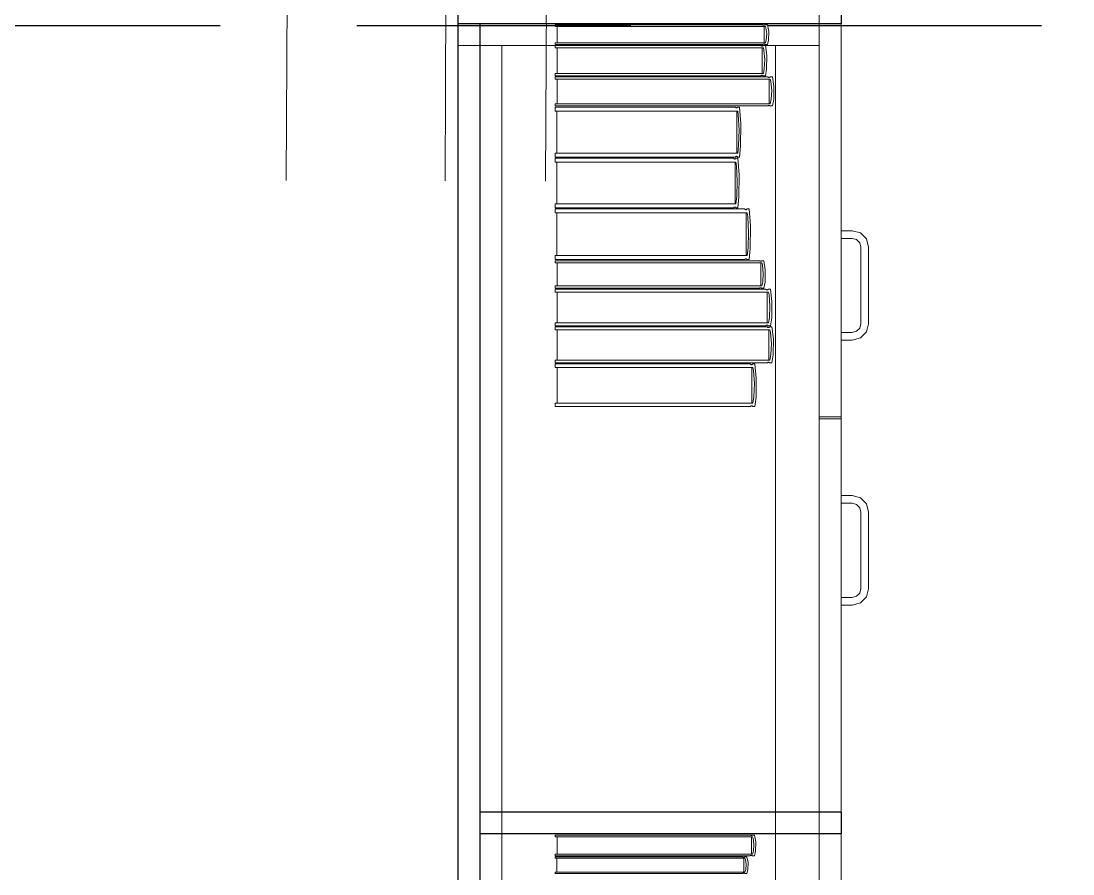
# Model space of a CAD drawing. Header units: inches. Extents: x -19 to 5698, y -728 to 92.
# Drawn here: x 291.912 to 292.872, y 18.167 to 18.946 of the extents above; entities that cross this region are included whole.
import ezdxf

# ---------------------------------------------------------------- set-up
doc = ezdxf.new("R2010")
doc.units = ezdxf.units.IN
doc.header["$MEASUREMENT"] = 0
doc.set_wipeout_variables(frame=1)
for name, pattern in [('HIDDEN', [0.375, 0.25, -0.125]), ('RAYITAS', [0.375, 0.25, -0.125]), ('Wipeout_Contour', [1, 0, -1])]:
    doc.linetypes.add(name, pattern=pattern)
for name, color, linetype, lineweight in [('00 conduct tomacorr', 120, 'HIDDEN', 30), ('T-TECHO-E', 150, 'Continuous', 20), ('TOMACORRIENTE', 22, 'RAYITAS', 9)]:
    doc.layers.add(name, color=color, linetype=linetype, lineweight=lineweight)
doc.layers.add('Interior - Mobiliario', color=7, linetype='Continuous')

# ---------------------------------------------------------------- blocks, each defined once
blk = doc.blocks.new('a')
at = {"layer": 'TOMACORRIENTE', "ltscale": 0.05}
h = blk.add_hatch(color=4, dxfattribs=at)
edge = h.paths.add_edge_path()
edge.add_arc((0, 0.0752), 0.02106, 0, 360)
at = {"layer": 'TOMACORRIENTE', "color": 4}
for p, q in [((-0.14553, 0.09625), (-0.0515, 0.09625)), ((-0.09851, 0.09625), (-0.09851, -0.09657)), ((0, 0.09625), (0, -0.09625)), ((0.06232, -0.09625), (0.06232, 0.09625))]:
    blk.add_line(p, q, dxfattribs=at)
blk.add_circle((0, 0.0752), 0.02106, dxfattribs=at)
blk = doc.blocks.new('CABLE 3FACE')
at = {"layer": 'T-TECHO-E', "rotation": 59.94170052614085}
blk.add_blockref('a', (0, 0), dxfattribs=at)

msp = doc.modelspace()

# ---------------------------------------------------------------- linework, layer by layer
at = {"layer": 'Interior - Mobiliario', "color": 175, "linetype": 'Continuous', "lineweight": 13}
for p, q in [((292.33073, 18.94376), (292.33073, 17.48376)), ((292.64073, 18.94376), (292.33073, 18.94376)), ((292.64073, 17.48376), (292.64073, 18.94376)), ((292.59283, 18.93449), (292.59234, 18.92899)), ((292.59444, 18.92881), (292.59469, 18.9368)), ((292.60073, 18.92376), (292.35073, 18.92376)), ((292.59144, 18.92632), (292.39938, 18.92632)), ((292.39938, 18.92632), (292.39938, 18.92489)), ((292.39938, 18.92489), (292.58913, 18.92489)), ((292.58733, 18.92389), (292.39938, 18.92389)), ((292.39938, 18.92389), (292.39938, 18.92167)), ((292.58743, 18.92378), (292.58733, 18.92389)), ((292.58767, 18.92361), (292.58743, 18.92378)), ((292.58913, 18.92489), (292.58929, 18.92498)), ((292.58929, 18.92498), (292.58954, 18.92508)), ((292.58945, 18.92389), (292.58929, 18.92374)), ((292.59154, 18.92389), (292.58945, 18.92389)), ((292.58954, 18.92508), (292.58981, 18.92515)), ((292.58981, 18.92515), (292.59009, 18.92519)), ((292.59009, 18.92519), (292.59037, 18.92518)), ((292.59037, 18.92518), (292.59066, 18.92514)), ((292.59066, 18.92514), (292.59092, 18.92506)), ((292.59092, 18.92506), (292.59117, 18.92496)), ((292.59117, 18.92496), (292.59127, 18.92489)), ((292.59127, 18.92489), (292.59338, 18.92489)), ((292.59234, 18.92899), (292.59144, 18.92632)), ((292.59283, 18.91466), (292.59154, 18.92389)), ((292.59338, 18.92489), (292.59444, 18.92881)), ((292.64073, 18.92376), (292.60073, 18.92376)), ((292.39938, 18.92167), (292.58962, 18.92167)), ((292.40131, 18.92167), (292.40131, 18.89843)), ((292.58794, 18.92349), (292.58767, 18.92361)), ((292.58822, 18.92343), (292.58794, 18.92349)), ((292.5885, 18.92342), (292.58822, 18.92343)), ((292.58878, 18.92347), (292.5885, 18.92342)), ((292.58866, 18.89843), (292.58866, 18.92167)), ((292.58905, 18.92358), (292.58878, 18.92347)), ((292.58929, 18.92374), (292.58905, 18.92358)), ((292.58962, 18.92167), (292.59019, 18.91957)), ((292.59019, 18.91957), (292.59099, 18.91109)), ((292.59259, 18.90229), (292.59283, 18.91466)), ((292.59099, 18.91109), (292.5905, 18.90257)), ((292.58962, 18.89843), (292.39938, 18.89843)), ((292.39938, 18.89843), (292.39938, 18.89622)), ((292.39938, 18.89622), (292.58733, 18.89622)), ((292.5936, 18.89522), (292.39938, 18.89522)), ((292.39938, 18.89522), (292.39938, 18.89309)), ((292.58733, 18.89622), (292.58748, 18.89637)), ((292.58748, 18.89637), (292.58773, 18.89652)), ((292.58773, 18.89652), (292.588, 18.89663)), ((292.588, 18.89663), (292.58828, 18.89668)), ((292.58828, 18.89668), (292.58856, 18.89667)), ((292.58856, 18.89667), (292.58884, 18.89661)), ((292.58884, 18.89661), (292.5891, 18.89649)), ((292.5891, 18.89649), (292.58935, 18.89632)), ((292.58935, 18.89632), (292.58945, 18.89622)), ((292.58945, 18.89622), (292.59154, 18.89622)), ((292.5905, 18.90257), (292.58962, 18.89843)), ((292.59154, 18.89622), (292.59259, 18.90229)), ((292.59371, 18.89511), (292.5936, 18.89522)), ((292.59396, 18.89495), (292.59371, 18.89511)), ((292.59424, 18.89484), (292.59396, 18.89495)), ((292.59564, 18.89508), (292.59538, 18.89492)), ((292.5958, 18.89522), (292.59564, 18.89508)), ((292.59796, 18.89522), (292.5958, 18.89522)), ((292.59929, 18.88636), (292.59796, 18.89522)), ((292.39938, 18.89309), (292.59597, 18.89309)), ((292.40137, 18.89309), (292.40137, 18.87077)), ((292.59452, 18.89478), (292.59424, 18.89484)), ((292.59482, 18.89477), (292.59452, 18.89478)), ((292.5951, 18.89482), (292.59482, 18.89477)), ((292.59498, 18.87077), (292.59498, 18.89309)), ((292.59538, 18.89492), (292.5951, 18.89482)), ((292.59597, 18.89309), (292.59656, 18.89108)), ((292.59656, 18.89108), (292.59739, 18.88293)), ((292.59905, 18.87447), (292.59929, 18.88636)), ((292.59739, 18.88293), (292.59689, 18.87475)), ((292.59597, 18.87077), (292.39938, 18.87077)), ((292.39938, 18.87077), (292.39938, 18.86865)), ((292.39938, 18.86865), (292.5936, 18.86865)), ((292.56418, 18.86765), (292.39938, 18.86765)), ((292.39938, 18.86765), (292.39938, 18.86399)), ((292.56427, 18.86747), (292.56418, 18.86765)), ((292.56448, 18.86719), (292.56427, 18.86747)), ((292.56472, 18.867), (292.56448, 18.86719)), ((292.56496, 18.86689), (292.56472, 18.867)), ((292.56521, 18.86688), (292.56496, 18.86689)), ((292.56545, 18.86697), (292.56521, 18.86688)), ((292.56569, 18.86714), (292.56545, 18.86697)), ((292.5659, 18.8674), (292.56569, 18.86714)), ((292.56604, 18.86765), (292.5659, 18.8674)), ((292.56788, 18.86765), (292.56604, 18.86765)), ((292.56901, 18.8524), (292.56788, 18.86765)), ((292.5936, 18.86865), (292.59376, 18.86879)), ((292.59376, 18.86879), (292.59402, 18.86894)), ((292.59402, 18.86894), (292.5943, 18.86904)), ((292.5943, 18.86904), (292.59459, 18.86909)), ((292.59459, 18.86909), (292.59488, 18.86908)), ((292.59488, 18.86908), (292.59517, 18.86902)), ((292.59517, 18.86902), (292.59544, 18.86891)), ((292.59544, 18.86891), (292.59569, 18.86875)), ((292.59569, 18.86875), (292.5958, 18.86865)), ((292.5958, 18.86865), (292.59796, 18.86865)), ((292.59689, 18.87475), (292.59597, 18.87077)), ((292.59796, 18.86865), (292.59905, 18.87447)), ((292.39938, 18.86399), (292.56619, 18.86399)), ((292.40107, 18.86399), (292.40107, 18.82558)), ((292.56535, 18.82558), (292.56535, 18.86399)), ((292.56619, 18.86399), (292.56669, 18.86052)), ((292.56669, 18.86052), (292.56739, 18.8465)), ((292.5688, 18.83195), (292.56901, 18.8524)), ((292.56739, 18.8465), (292.56696, 18.83243)), ((292.56696, 18.83243), (292.56619, 18.82558)), ((292.56788, 18.82192), (292.5688, 18.83195)), ((292.56619, 18.82558), (292.39938, 18.82558)), ((292.39938, 18.82558), (292.39938, 18.82192)), ((292.39938, 18.82192), (292.56418, 18.82192)), ((292.56264, 18.82092), (292.39938, 18.82092)), ((292.39938, 18.82092), (292.39938, 18.8173)), ((292.56274, 18.82074), (292.56264, 18.82092)), ((292.56295, 18.82047), (292.56274, 18.82074)), ((292.56318, 18.82028), (292.56295, 18.82047)), ((292.56342, 18.82017), (292.56318, 18.82028)), ((292.56366, 18.82016), (292.56342, 18.82017)), ((292.56391, 18.82025), (292.56366, 18.82016)), ((292.56414, 18.82042), (292.56391, 18.82025)), ((292.56435, 18.82068), (292.56414, 18.82042)), ((292.56418, 18.82192), (292.56432, 18.82216)), ((292.56432, 18.82216), (292.56453, 18.82243)), ((292.56449, 18.82092), (292.56435, 18.82068)), ((292.56631, 18.82092), (292.56449, 18.82092)), ((292.56453, 18.82243), (292.56477, 18.8226)), ((292.56477, 18.8226), (292.56501, 18.82268)), ((292.56501, 18.82268), (292.56526, 18.82267)), ((292.56526, 18.82267), (292.56551, 18.82257)), ((292.56551, 18.82257), (292.56574, 18.82238)), ((292.56574, 18.82238), (292.56595, 18.8221)), ((292.56595, 18.8221), (292.56604, 18.82192)), ((292.56604, 18.82192), (292.56788, 18.82192)), ((292.56743, 18.80582), (292.56631, 18.82092)), ((292.39938, 18.8173), (292.56464, 18.8173)), ((292.40105, 18.8173), (292.40105, 18.77926)), ((292.5638, 18.77926), (292.5638, 18.8173)), ((292.56464, 18.8173), (292.56513, 18.81386)), ((292.56513, 18.81386), (292.56583, 18.79998)), ((292.56583, 18.79998), (292.5654, 18.78604)), ((292.56722, 18.78557), (292.56743, 18.80582)), ((292.5654, 18.78604), (292.56464, 18.77926)), ((292.56631, 18.77564), (292.56722, 18.78557)), ((292.56464, 18.77926), (292.39938, 18.77926)), ((292.39938, 18.77926), (292.39938, 18.77564)), ((292.39938, 18.77564), (292.56264, 18.77564)), ((292.57269, 18.77464), (292.39938, 18.77464)), ((292.39938, 18.77464), (292.39938, 18.77093)), ((292.39938, 18.77093), (292.57481, 18.77093)), ((292.40116, 18.77093), (292.40116, 18.73203)), ((292.56264, 18.77564), (292.56278, 18.77588)), ((292.56278, 18.77588), (292.563, 18.77614)), ((292.563, 18.77614), (292.56323, 18.77631)), ((292.56323, 18.77631), (292.56347, 18.77639)), ((292.56347, 18.77639), (292.56372, 18.77638)), ((292.56372, 18.77638), (292.56396, 18.77628)), ((292.56396, 18.77628), (292.56419, 18.77609)), ((292.56419, 18.77609), (292.5644, 18.77581)), ((292.5644, 18.77581), (292.56449, 18.77564)), ((292.56449, 18.77564), (292.56631, 18.77564)), ((292.57279, 18.77446), (292.57269, 18.77464)), ((292.57301, 18.77417), (292.57279, 18.77446)), ((292.57326, 18.77398), (292.57301, 18.77417)), ((292.57351, 18.77387), (292.57326, 18.77398)), ((292.57377, 18.77386), (292.57351, 18.77387)), ((292.57403, 18.77395), (292.57377, 18.77386)), ((292.57392, 18.73203), (292.57392, 18.77093)), ((292.57428, 18.77412), (292.57403, 18.77395)), ((292.57451, 18.77439), (292.57428, 18.77412)), ((292.57465, 18.77464), (292.57451, 18.77439)), ((292.57658, 18.77464), (292.57465, 18.77464)), ((292.57481, 18.77093), (292.57533, 18.76742)), ((292.57777, 18.75919), (292.57658, 18.77464)), ((292.57533, 18.76742), (292.57607, 18.75322)), ((292.57607, 18.75322), (292.57562, 18.73897)), ((292.57755, 18.73848), (292.57777, 18.75919)), ((292.67073, 18.75476), (292.66073, 18.75476)), ((292.66073, 18.75476), (292.66073, 18.74776)), ((292.67823, 18.75275), (292.67073, 18.75476)), ((292.68372, 18.74726), (292.67823, 18.75275)), ((292.66073, 18.74776), (292.67073, 18.74776)), ((292.67073, 18.74776), (292.67473, 18.74668)), ((292.67473, 18.74668), (292.67766, 18.74376)), ((292.67766, 18.74376), (292.67873, 18.73976)), ((292.68573, 18.73976), (292.68372, 18.74726)), ((292.57481, 18.73203), (292.39938, 18.73203)), ((292.39938, 18.73203), (292.39938, 18.72833)), ((292.57562, 18.73897), (292.57481, 18.73203)), ((292.57658, 18.72833), (292.57755, 18.73848)), ((292.67873, 18.73976), (292.67873, 18.66976)), ((292.68573, 18.66976), (292.68573, 18.73976)), ((292.39938, 18.72833), (292.57269, 18.72833)), ((292.58596, 18.72733), (292.39938, 18.72733)), ((292.39938, 18.72733), (292.39938, 18.72532)), ((292.39938, 18.72532), (292.58824, 18.72532)), ((292.40129, 18.72532), (292.40129, 18.70427)), ((292.57269, 18.72833), (292.57284, 18.72858)), ((292.57284, 18.72858), (292.57306, 18.72884)), ((292.57306, 18.72884), (292.57331, 18.72902)), ((292.57331, 18.72902), (292.57357, 18.7291)), ((292.57357, 18.7291), (292.57383, 18.72909)), ((292.57383, 18.72909), (292.57409, 18.72898)), ((292.57409, 18.72898), (292.57433, 18.72879)), ((292.57433, 18.72879), (292.57455, 18.72851)), ((292.57455, 18.72851), (292.57465, 18.72833)), ((292.57465, 18.72833), (292.57658, 18.72833)), ((292.58606, 18.72723), (292.58596, 18.72733)), ((292.5863, 18.72708), (292.58606, 18.72723)), ((292.58657, 18.72697), (292.5863, 18.72708)), ((292.58684, 18.72691), (292.58657, 18.72697)), ((292.58712, 18.72691), (292.58684, 18.72691)), ((292.5874, 18.72695), (292.58712, 18.72691)), ((292.58728, 18.70427), (292.58728, 18.72532)), ((292.58767, 18.72705), (292.5874, 18.72695)), ((292.58791, 18.72719), (292.58767, 18.72705)), ((292.58807, 18.72733), (292.58791, 18.72719)), ((292.59014, 18.72733), (292.58807, 18.72733)), ((292.58824, 18.72532), (292.5888, 18.72342)), ((292.5888, 18.72342), (292.5896, 18.71574)), ((292.59142, 18.71897), (292.59014, 18.72733)), ((292.5896, 18.71574), (292.58911, 18.70803)), ((292.59119, 18.70776), (292.59142, 18.71897)), ((292.58824, 18.70427), (292.39938, 18.70427)), ((292.39938, 18.70427), (292.39938, 18.70227)), ((292.58911, 18.70803), (292.58824, 18.70427)), ((292.59014, 18.70227), (292.59119, 18.70776)), ((292.39938, 18.70227), (292.58596, 18.70227)), ((292.59187, 18.70127), (292.39938, 18.70127)), ((292.39938, 18.70127), (292.39938, 18.6986)), ((292.39938, 18.6986), (292.59422, 18.6986)), ((292.40135, 18.6986), (292.40135, 18.67054)), ((292.58596, 18.70227), (292.58611, 18.7024)), ((292.58611, 18.7024), (292.58636, 18.70255)), ((292.58636, 18.70255), (292.58663, 18.70264)), ((292.58663, 18.70264), (292.5869, 18.70269)), ((292.5869, 18.70269), (292.58718, 18.70268)), ((292.58718, 18.70268), (292.58746, 18.70262)), ((292.58746, 18.70262), (292.58772, 18.70252)), ((292.58772, 18.70252), (292.58796, 18.70237)), ((292.58796, 18.70237), (292.58807, 18.70227)), ((292.58807, 18.70227), (292.59014, 18.70227)), ((292.59198, 18.70114), (292.59187, 18.70127)), ((292.59222, 18.70094), (292.59198, 18.70114)), ((292.5925, 18.70079), (292.59222, 18.70094)), ((292.59278, 18.70072), (292.5925, 18.70079)), ((292.59307, 18.70071), (292.59278, 18.70072)), ((292.59336, 18.70077), (292.59307, 18.70071)), ((292.59323, 18.67054), (292.59323, 18.6986)), ((292.59363, 18.7009), (292.59336, 18.70077)), ((292.59388, 18.70109), (292.59363, 18.7009)), ((292.59405, 18.70127), (292.59388, 18.70109)), ((292.59619, 18.70127), (292.59405, 18.70127)), ((292.59422, 18.6986), (292.5948, 18.69606)), ((292.5948, 18.69606), (292.59562, 18.68582)), ((292.59751, 18.69013), (292.59619, 18.70127)), ((292.59562, 18.68582), (292.59512, 18.67555)), ((292.59726, 18.6752), (292.59751, 18.69013)), ((292.59512, 18.67555), (292.59422, 18.67054)), ((292.59619, 18.66787), (292.59726, 18.6752)), ((292.59422, 18.67054), (292.39938, 18.67054)), ((292.39938, 18.67054), (292.39938, 18.66787)), ((292.39938, 18.66787), (292.59187, 18.66787)), ((292.59315, 18.66687), (292.39938, 18.66687)), ((292.39938, 18.66687), (292.39938, 18.66424)), ((292.59187, 18.66787), (292.59203, 18.66805)), ((292.59203, 18.66805), (292.59228, 18.66824)), ((292.59228, 18.66824), (292.59256, 18.66837)), ((292.59256, 18.66837), (292.59284, 18.66843)), ((292.59284, 18.66843), (292.59313, 18.66842)), ((292.59313, 18.66842), (292.59342, 18.66835)), ((292.59326, 18.66674), (292.59315, 18.66687)), ((292.59351, 18.66655), (292.59326, 18.66674)), ((292.59342, 18.66835), (292.59369, 18.66821)), ((292.59378, 18.66641), (292.59351, 18.66655)), ((292.59369, 18.66821), (292.59394, 18.668)), ((292.59407, 18.66633), (292.59378, 18.66641)), ((292.59394, 18.668), (292.59405, 18.66787)), ((292.59405, 18.66787), (292.59619, 18.66787)), ((292.59436, 18.66632), (292.59407, 18.66633)), ((292.59465, 18.66638), (292.59436, 18.66632)), ((292.59492, 18.66651), (292.59465, 18.66638)), ((292.59518, 18.6667), (292.59492, 18.66651)), ((292.59534, 18.66687), (292.59518, 18.6667)), ((292.5975, 18.66687), (292.59534, 18.66687)), ((292.59883, 18.65591), (292.5975, 18.66687)), ((292.67766, 18.66576), (292.67473, 18.66283)), ((292.67873, 18.66976), (292.67766, 18.66576)), ((292.68372, 18.66226), (292.68573, 18.66976)), ((292.39938, 18.66424), (292.59551, 18.66424)), ((292.40137, 18.66424), (292.40137, 18.63663)), ((292.59452, 18.63663), (292.59452, 18.66424)), ((292.59551, 18.66424), (292.5961, 18.66175)), ((292.5961, 18.66175), (292.59693, 18.65167)), ((292.59858, 18.64121), (292.59883, 18.65591)), ((292.66073, 18.66176), (292.66073, 18.65476)), ((292.67073, 18.66176), (292.66073, 18.66176)), ((292.67473, 18.66283), (292.67073, 18.66176)), ((292.67073, 18.65476), (292.67823, 18.65676)), ((292.67823, 18.65676), (292.68372, 18.66226)), ((292.59693, 18.65167), (292.59643, 18.64156)), ((292.66073, 18.65476), (292.67073, 18.65476)), ((292.59551, 18.63663), (292.39938, 18.63663)), ((292.39938, 18.63663), (292.39938, 18.634)), ((292.59643, 18.64156), (292.59551, 18.63663)), ((292.5975, 18.634), (292.59858, 18.64121)), ((292.39938, 18.634), (292.59315, 18.634)), ((292.57791, 18.633), (292.39938, 18.633)), ((292.39938, 18.633), (292.39938, 18.62989)), ((292.39938, 18.62989), (292.58009, 18.62989)), ((292.40121, 18.62989), (292.40121, 18.59724)), ((292.57801, 18.63285), (292.57791, 18.633)), ((292.57824, 18.63262), (292.57801, 18.63285)), ((292.57849, 18.63245), (292.57824, 18.63262)), ((292.57876, 18.63236), (292.57849, 18.63245)), ((292.57903, 18.63235), (292.57876, 18.63236)), ((292.57929, 18.63242), (292.57903, 18.63235)), ((292.57918, 18.59724), (292.57918, 18.62989)), ((292.57955, 18.63257), (292.57929, 18.63242)), ((292.57978, 18.63279), (292.57955, 18.63257)), ((292.57993, 18.633), (292.57978, 18.63279)), ((292.58192, 18.633), (292.57993, 18.633)), ((292.58009, 18.62989), (292.58063, 18.62695)), ((292.58063, 18.62695), (292.58139, 18.61503)), ((292.58314, 18.62004), (292.58192, 18.633)), ((292.59315, 18.634), (292.59331, 18.63418)), ((292.59331, 18.63418), (292.59357, 18.63437)), ((292.59357, 18.63437), (292.59384, 18.63449)), ((292.59384, 18.63449), (292.59413, 18.63455)), ((292.59413, 18.63455), (292.59442, 18.63454)), ((292.59442, 18.63454), (292.59471, 18.63447)), ((292.59471, 18.63447), (292.59498, 18.63433)), ((292.59498, 18.63433), (292.59523, 18.63413)), ((292.59523, 18.63413), (292.59534, 18.634)), ((292.59534, 18.634), (292.5975, 18.634)), ((292.58291, 18.60266), (292.58314, 18.62004)), ((292.58139, 18.61503), (292.58093, 18.60306)), ((292.58009, 18.59724), (292.39938, 18.59724)), ((292.39938, 18.59724), (292.39938, 18.59413)), ((292.58093, 18.60306), (292.58009, 18.59724)), ((292.58192, 18.59413), (292.58291, 18.60266)), ((292.39938, 18.59413), (292.57791, 18.59413)), ((292.57791, 18.59413), (292.57806, 18.59434)), ((292.57806, 18.59434), (292.5783, 18.59456)), ((292.5783, 18.59456), (292.57855, 18.59471)), ((292.57855, 18.59471), (292.57882, 18.59478)), ((292.57882, 18.59478), (292.57908, 18.59477)), ((292.57908, 18.59477), (292.57935, 18.59468)), ((292.57935, 18.59468), (292.5796, 18.59452)), ((292.5796, 18.59452), (292.57983, 18.59428)), ((292.57983, 18.59428), (292.57993, 18.59413)), ((292.57993, 18.59413), (292.58192, 18.59413)), ((292.66073, 18.58476), (292.64073, 18.58476)), ((292.66073, 18.58276), (292.64073, 18.58276)), ((292.66073, 18.51276), (292.67073, 18.51276)), ((292.66073, 18.50576), (292.66073, 18.51276)), ((292.67073, 18.51276), (292.67823, 18.51075)), ((292.67823, 18.51075), (292.68372, 18.50526)), ((292.67073, 18.50576), (292.66073, 18.50576)), ((292.67473, 18.50468), (292.67073, 18.50576)), ((292.67766, 18.50176), (292.67473, 18.50468)), ((292.67873, 18.49776), (292.67766, 18.50176)), ((292.68372, 18.50526), (292.68573, 18.49776)), ((292.67873, 18.42776), (292.67873, 18.49776)), ((292.68573, 18.49776), (292.68573, 18.42776)), ((292.67766, 18.42376), (292.67873, 18.42776)), ((292.68573, 18.42776), (292.68372, 18.42026)), ((292.66073, 18.41976), (292.67073, 18.41976)), ((292.66073, 18.41276), (292.66073, 18.41976)), ((292.67073, 18.41976), (292.67473, 18.42083)), ((292.67823, 18.41476), (292.67073, 18.41276)), ((292.67473, 18.42083), (292.67766, 18.42376)), ((292.68372, 18.42026), (292.67823, 18.41476)), ((292.67073, 18.41276), (292.66073, 18.41276)), ((292.58105, 18.19399), (292.58058, 18.18816)), ((292.58256, 18.18796), (292.58279, 18.19644)), ((292.57975, 18.18533), (292.39938, 18.18533)), ((292.39938, 18.18533), (292.39938, 18.18381)), ((292.57795, 18.18402), (292.57821, 18.18409)), ((292.57821, 18.18409), (292.57847, 18.18413)), ((292.57847, 18.18413), (292.57874, 18.18412)), ((292.57874, 18.18412), (292.579, 18.18408)), ((292.58058, 18.18816), (292.57975, 18.18533)), ((292.58157, 18.18381), (292.58256, 18.18796)), ((292.39938, 18.18381), (292.57757, 18.18381)), ((292.57071, 18.18281), (292.39938, 18.18281)), ((292.39938, 18.18281), (292.39938, 18.1816)), ((292.39938, 18.1816), (292.5728, 18.1816)), ((292.40114, 18.1816), (292.40114, 18.16889)), ((292.5708, 18.18275), (292.57071, 18.18281)), ((292.57102, 18.18266), (292.5708, 18.18275)), ((292.57126, 18.18259), (292.57102, 18.18266)), ((292.57152, 18.18256), (292.57126, 18.18259)), ((292.57178, 18.18256), (292.57152, 18.18256)), ((292.57203, 18.18258), (292.57178, 18.18256)), ((292.57192, 18.16889), (292.57192, 18.1816)), ((292.57227, 18.18264), (292.57203, 18.18258)), ((292.5725, 18.18273), (292.57227, 18.18264)), ((292.57265, 18.18281), (292.5725, 18.18273)), ((292.57455, 18.18281), (292.57265, 18.18281)), ((292.5728, 18.1816), (292.57332, 18.18045)), ((292.57332, 18.18045), (292.57405, 18.17581)), ((292.57405, 18.17581), (292.5736, 18.17116)), ((292.57573, 18.17776), (292.57455, 18.18281)), ((292.57551, 18.171), (292.57573, 18.17776)), ((292.57757, 18.18381), (292.57772, 18.18391)), ((292.57772, 18.18391), (292.57795, 18.18402)), ((292.579, 18.18408), (292.57926, 18.184)), ((292.57926, 18.184), (292.57949, 18.18388)), ((292.57949, 18.18388), (292.57959, 18.18381)), ((292.57959, 18.18381), (292.58157, 18.18381)), ((292.5728, 18.16889), (292.39938, 18.16889)), ((292.39938, 18.16889), (292.39938, 18.16768)), ((292.39938, 18.16768), (292.57071, 18.16768)), ((292.57071, 18.16768), (292.57085, 18.16776)), ((292.57085, 18.16776), (292.57107, 18.16785)), ((292.57107, 18.16785), (292.57132, 18.16791)), ((292.57132, 18.16791), (292.57157, 18.16794)), ((292.57157, 18.16794), (292.57183, 18.16793)), ((292.57183, 18.16793), (292.57209, 18.1679)), ((292.57209, 18.1679), (292.57233, 18.16783)), ((292.57233, 18.16783), (292.57255, 18.16774)), ((292.57255, 18.16774), (292.57265, 18.16768)), ((292.57265, 18.16768), (292.57455, 18.16768)), ((292.5736, 18.17116), (292.5728, 18.16889)), ((292.57455, 18.16768), (292.57551, 18.171))]:
    msp.add_line(p, q, dxfattribs=at)

# ---------------------------------------------------------------- next in the draw order: wipeouts: each hides what was drawn before it
at = {"color": 254, "linetype": 'Wipeout_Contour', "lineweight": 0, "ltscale": 9708.964514}
msp.add_wipeout([(292.66073, 18.20376), (292.66073, 18.22376), (292.33073, 18.22376), (292.33073, 18.20376)], dxfattribs=at).dxf.layer = 'Interior - Mobiliario'

# ---------------------------------------------------------------- next in the draw order: linework, layer by layer
at = {"layer": 'Interior - Mobiliario', "color": 175, "linetype": 'Continuous', "lineweight": 13}
for p, q in [((292.35073, 17.50376), (292.35073, 18.92376)), ((292.60073, 18.92376), (292.60073, 17.50376)), ((292.64073, 17.50376), (292.64073, 18.92376)), ((292.64073, 18.22376), (292.64073, 18.58276)), ((292.66073, 18.22376), (292.66073, 18.58276)), ((292.33073, 18.22376), (292.33073, 18.20376)), ((292.66073, 18.22376), (292.33073, 18.22376)), ((292.66073, 18.22376), (292.64073, 18.22376)), ((292.66073, 18.20376), (292.66073, 18.22376)), ((292.66073, 18.20376), (292.66073, 18.22376)), ((292.33073, 18.20376), (292.66073, 18.20376)), ((292.64073, 18.20376), (292.64073, 17.84476)), ((292.66073, 18.20376), (292.64073, 18.20376)), ((292.66073, 18.20376), (292.66073, 17.84476)), ((292.57757, 18.20276), (292.39938, 18.20276)), ((292.39938, 18.20276), (292.39938, 18.20124)), ((292.39938, 18.20124), (292.57975, 18.20124)), ((292.40121, 18.20124), (292.40121, 18.18533)), ((292.57767, 18.20268), (292.57757, 18.20276)), ((292.5779, 18.20257), (292.57767, 18.20268)), ((292.57815, 18.20249), (292.5779, 18.20257)), ((292.57841, 18.20244), (292.57815, 18.20249)), ((292.57868, 18.20244), (292.57841, 18.20244)), ((292.57895, 18.20247), (292.57868, 18.20244)), ((292.57883, 18.18533), (292.57883, 18.20124)), ((292.5792, 18.20255), (292.57895, 18.20247)), ((292.57944, 18.20265), (292.5792, 18.20255)), ((292.57959, 18.20276), (292.57944, 18.20265)), ((292.58157, 18.20276), (292.57959, 18.20276)), ((292.57975, 18.20124), (292.58029, 18.1998)), ((292.58029, 18.1998), (292.58105, 18.19399)), ((292.58279, 18.19644), (292.58157, 18.20276))]:
    msp.add_line(p, q, dxfattribs=at)
at = {"layer": 'Interior - Mobiliario', "color": 175, "linetype": 'Continuous', "lineweight": 30}
for p, q in [((292.66073, 18.22376), (292.33073, 18.22376)), ((292.33073, 18.22376), (292.33073, 18.20376)), ((292.66073, 18.22376), (292.66073, 18.20376)), ((292.66073, 18.20376), (292.33073, 18.20376))]:
    msp.add_line(p, q, dxfattribs=at)

# ---------------------------------------------------------------- next in the draw order: wipeouts: each hides what was drawn before it
at = {"color": 254, "linetype": 'Wipeout_Contour', "lineweight": 0, "ltscale": 9708.26497}
msp.add_wipeout([(292.33073, 17.48376), (292.33073, 18.94376), (292.31073, 18.94376), (292.31073, 17.48376)], dxfattribs=at).dxf.layer = 'Interior - Mobiliario'

# ---------------------------------------------------------------- next in the draw order: linework, layer by layer
at = {"layer": 'Interior - Mobiliario', "color": 175, "linetype": 'Continuous', "lineweight": 30}
for p, q in [((292.33073, 18.94376), (292.31073, 18.94376)), ((292.31073, 18.94376), (292.31073, 17.48376)), ((292.33073, 18.94376), (292.33073, 17.48376))]:
    msp.add_line(p, q, dxfattribs=at)
at = {"layer": 'Interior - Mobiliario', "color": 175, "linetype": 'Continuous', "lineweight": 13}
for p, q in [((292.31073, 18.94376), (292.31073, 17.48376)), ((292.33073, 18.94376), (292.31073, 18.94376)), ((292.33073, 17.48376), (292.33073, 18.94376)), ((292.31073, 18.92376), (292.31073, 17.50376)), ((292.35073, 18.92376), (292.31073, 18.92376)), ((292.33073, 18.22376), (292.33073, 18.20376)), ((292.66073, 18.22376), (292.33073, 18.22376)), ((292.33073, 18.20376), (292.66073, 18.20376))]:
    msp.add_line(p, q, dxfattribs=at)

# ---------------------------------------------------------------- next in the draw order: wipeouts: each hides what was drawn before it
at = {"color": 254, "linetype": 'Wipeout_Contour', "lineweight": 0, "ltscale": 9708.947178}
msp.add_wipeout([(292.66073, 18.94376), (292.66073, 18.96376), (292.31073, 18.96376), (292.31073, 18.94376)], dxfattribs=at).dxf.layer = 'Interior - Mobiliario'

# ---------------------------------------------------------------- next in the draw order: linework, layer by layer
at = {"layer": '00 conduct tomacorr'}
msp.add_line((293.96851, 18.94202, -0.00063), (287.39852, 18.94202, -0.00063), dxfattribs=at)
at = {"layer": 'Interior - Mobiliario', "color": 175, "linetype": 'Continuous', "lineweight": 30}
for p, q in [((292.31073, 18.96376), (292.31073, 18.94376)), ((292.66073, 18.96376), (292.66073, 18.94376)), ((292.66073, 18.94376), (292.31073, 18.94376))]:
    msp.add_line(p, q, dxfattribs=at)
at = {"layer": 'Interior - Mobiliario', "color": 175, "linetype": 'Continuous', "lineweight": 13}
for p, q in [((292.31073, 18.96376), (292.31073, 18.94376)), ((292.31073, 18.96376), (292.31073, 18.92376)), ((292.31073, 17.46376), (292.31073, 18.96376)), ((292.64073, 18.92376), (292.64073, 18.96376)), ((292.66073, 18.94376), (292.66073, 18.96376)), ((292.66073, 18.96376), (292.66073, 17.46376)), ((292.31073, 18.94376), (292.66073, 18.94376)), ((292.31073, 18.94376), (292.31073, 17.48376)), ((292.66073, 18.94376), (292.31073, 18.94376)), ((292.33073, 18.94376), (292.33073, 17.48376)), ((292.66073, 18.94376), (292.33073, 18.94376)), ((292.33073, 18.94376), (292.33073, 17.48376)), ((292.64073, 18.94376), (292.33073, 18.94376)), ((292.33073, 18.94376), (292.33073, 17.48376)), ((292.64073, 18.94376), (292.33073, 18.94376)), ((292.64073, 17.48376), (292.64073, 18.94376)), ((292.64073, 17.48376), (292.64073, 18.94376)), ((292.64073, 18.94376), (292.64073, 18.58476)), ((292.66073, 18.94376), (292.64073, 18.94376)), ((292.66073, 17.48376), (292.66073, 18.94376)), ((292.66073, 17.48376), (292.66073, 18.94376)), ((292.66073, 18.94376), (292.66073, 18.58476)), ((292.58913, 18.94276), (292.39938, 18.94276)), ((292.39938, 18.94276), (292.39938, 18.94133)), ((292.39938, 18.94133), (292.59144, 18.94133)), ((292.40132, 18.94133), (292.40132, 18.92632)), ((292.58923, 18.94269), (292.58913, 18.94276)), ((292.58948, 18.94258), (292.58923, 18.94269)), ((292.58975, 18.9425), (292.58948, 18.94258)), ((292.59003, 18.94246), (292.58975, 18.9425)), ((292.59031, 18.94246), (292.59003, 18.94246)), ((292.59059, 18.94249), (292.59031, 18.94246)), ((292.59047, 18.92632), (292.59047, 18.94133)), ((292.59086, 18.94256), (292.59059, 18.94249)), ((292.59111, 18.94266), (292.59086, 18.94256)), ((292.59127, 18.94276), (292.59111, 18.94266)), ((292.59338, 18.94276), (292.59127, 18.94276)), ((292.59144, 18.94133), (292.59202, 18.93997)), ((292.59202, 18.93997), (292.59283, 18.93449)), ((292.59469, 18.9368), (292.59338, 18.94276))]:
    msp.add_line(p, q, dxfattribs=at)

# ---------------------------------------------------------------- next in the draw order: block references
at = {"layer": '00 conduct tomacorr', "xscale": 1.47256122672843, "yscale": 1.47256122672843, "zscale": 1.47256122672843, "rotation": 299.7894777823319}
msp.add_blockref('CABLE 3FACE', (292.2996, 18.94202, -0.00063), dxfattribs=at)

doc.saveas('drawing.dxf')
